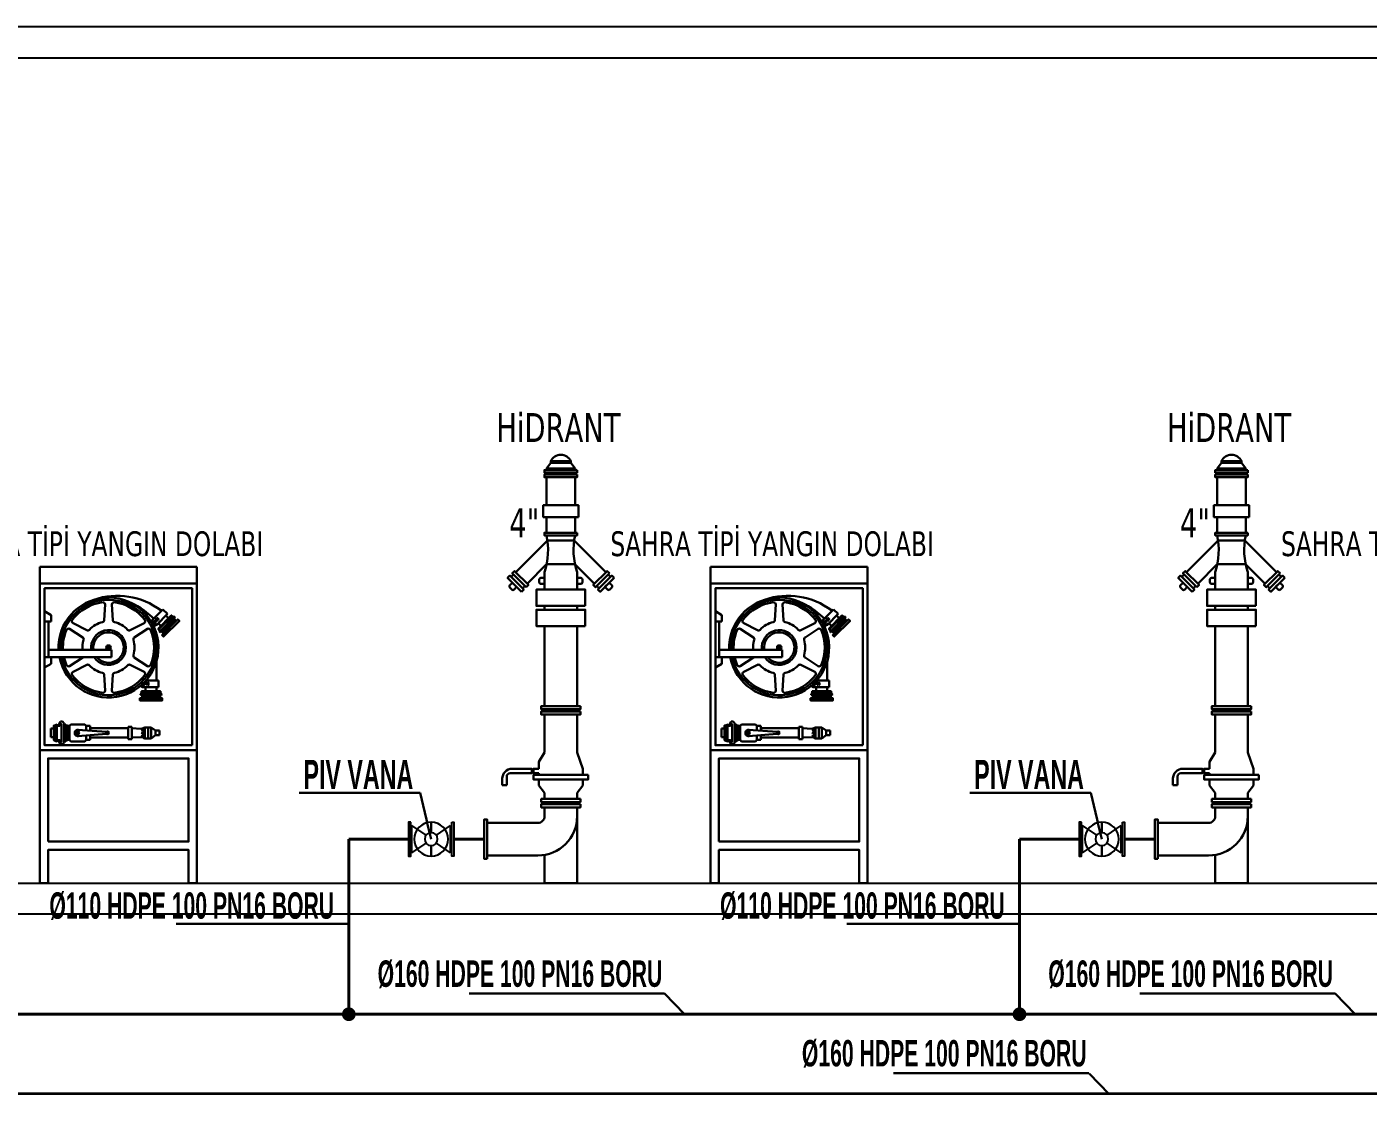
# Model space of a CAD drawing. Header units: centimetres. Extents: x 394264 to 551709, y 50011 to 59011.
# Drawn here: x 532487 to 533463, y 55890 to 56666 of the extents above; entities that cross this region are included whole.
import ezdxf
from ezdxf.enums import TextEntityAlignment as Align

# ---------------------------------------------------------------- set-up
doc = ezdxf.new("R2010")
doc.units = ezdxf.units.CM
for name, color, linetype, lineweight in [('0-KRCN-SHT-02CIHAZ', 132, 'Continuous', 25), ('0-MEK-SHT-YAZI-ÇAP-TEMSU', 81, 'Continuous', 30), ('0-MEK-YNG-BORU', 1, 'boruYLINE', 40), ('0-MEK-YNG-CIHAZ', 4, 'Continuous', 30), ('0-MEK-YNG-KURESEL VANA', 4, 'Continuous', 25), ('0-MEK-YNG-YAZI', 71, 'Continuous', 35), ('3-ME-01', 26, 'boruYLINE', 35)]:
    doc.layers.add(name, color=color, linetype=linetype, lineweight=lineweight)
doc.layers.add('0-MEK-WIPEOUT', color=7, linetype='Continuous', lineweight=15, plot=False)
doc.styles.add('CAP', font='ARIALNB.TTF')
doc.styles.add('ROMANS', font='tahoma.ttf', dxfattribs={"width": 0.8})
doc.linetypes.add('boruYLINE', pattern='A,50,-0.8,["Y",CAP,S=7,R=0,X=0,Y=-3],-7', length=57.8)

# ---------------------------------------------------------------- blocks, each defined once
blk = doc.blocks.new('G$CF1021D0B')
at = {"color": 4}
blk.add_wipeout([(-17.2, -12.2), (-18.3, -15), (-20.1, -15), (-20.1, 15), (-18.3, 15), (-17.2, 12.1), (-12.2, 8.7), (-11.1, 10.1), (-10.1, 11.1), (-8.7, 12.2), (-7.5, 13), (-5.6, 13.9), (-4, 14.5), (-2.2, 14.8), (0, 15), (0.5, 15), (2.4, 14.8), (3.6, 14.6), (5, 14.2), (7, 13.3), (8.1, 12.7), (9.4, 11.7), (10.7, 10.5), (11.5, 9.6), (12.2, 8.8), (17, 12.1), (18.1, 15), (19.9, 15), (19.9, -15), (18.1, -15), (17, -12.2), (15.7, -11.3), (12.1, -8.8), (11.7, -9.4), (11, -10.2), (10.5, -10.7), (9.6, -11.5), (8.8, -12.1), (8.2, -12.6), (7.1, -13.2), (6.4, -13.6), (5.7, -13.9), (4.6, -14.3), (2.9, -14.7), (1.3, -14.9), (0, -15), (0, -15), (-1.8, -14.9), (-3.6, -14.6), (-4.4, -14.3), (-5.6, -13.9), (-6.4, -13.6), (-7.5, -13), (-9, -12), (-10.3, -10.9), (-11.2, -9.9), (-11.7, -9.3), (-12.2, -8.7)], dxfattribs=at).dxf.layer = '0-MEK-WIPEOUT'
at = {"layer": '0-MEK-YNG-KURESEL VANA'}
for p, q in [((-4.6, 3.4), (-17.2, 12.1)), ((-17.2, -12.2), (-17.2, 12.1)), ((4.5, 3.5), (17, 12.1)), ((17, -12.2), (17, 12.1)), ((-17.2, -12.2), (-4.6, -3.4)), ((17, -12.2), (4.5, -3.5))]:
    blk.add_line(p, q, dxfattribs=at)
for points in [[(-18.3, 15), (-20.1, 15), (-20.1, -15), (-18.3, -15)], [(18.1, 15), (19.9, 15), (19.9, -15), (18.1, -15)]]:
    blk.add_lwpolyline(points, close=True, dxfattribs=at)
at = {"layer": '0-MEK-YNG-KURESEL VANA', "const_width": 2}
for points in [[(0, 5.7), (0, 15)], [(0, -15), (0, -5.7)]]:
    blk.add_lwpolyline(points, dxfattribs=at)
at = {"layer": '0-MEK-YNG-KURESEL VANA'}
for radius in [15, 5.68]:
    blk.add_circle((0, 0), radius, dxfattribs=at)

msp = doc.modelspace()

# ---------------------------------------------------------------- linework, layer by layer
at = {"layer": '0-KRCN-SHT-02CIHAZ', "color": 8}
for p, q in [((536090.44, 56666.26), (519964.07, 56666.26)), ((519964.07, 56643.76), (536090.44, 56643.76)), ((519964.07, 56043.76), (536090.44, 56043.76)), ((536090.44, 56021.26), (519964.07, 56021.26))]:
    msp.add_line(p, q, dxfattribs=at)
at = {"layer": '0-MEK-SHT-YAZI-ÇAP-TEMSU', "linetype": 'Continuous'}
for p, q in [((532773.06, 56109.43), (532685.05, 56109.43)), ((533260.81, 56109.43), (533172.81, 56109.43)), ((532721.18, 56014.34), (532595.51, 56014.34)), ((533208.94, 56014.34), (533083.26, 56014.34)), ((532950.83, 55963.66), (532808.69, 55963.66)), ((532965.3, 55948.56), (532950.83, 55963.66)), ((533438.58, 55963.66), (533296.44, 55963.66)), ((533453.05, 55948.56), (533438.58, 55963.66)), ((533259.39, 55905.8), (533117.25, 55905.8)), ((533274.11, 55890.45), (533259.64, 55905.55))]:
    msp.add_line(p, q, dxfattribs=at)
at = {"layer": '0-MEK-YNG-BORU', "ltscale": 1.5}
for p, q in [((532721.18, 55948.56), (532721.18, 56075.79)), ((533208.94, 55948.56), (533208.94, 56075.79)), ((530228.13, 55948.52), (535670.4, 55948.81)), ((530610.48, 55890.7), (535670.4, 55890.95))]:
    msp.add_line(p, q, dxfattribs=at)
at = {"layer": '0-MEK-YNG-BORU', "ltscale": 2}
for p, q in [((532721.18, 56075.79), (532819.59, 56075.79)), ((533208.94, 56075.79), (533307.34, 56075.79))]:
    msp.add_line(p, q, dxfattribs=at)
at = {"layer": '0-MEK-YNG-BORU', "ltscale": 2, "const_width": 5}
for points in [[(532718.68, 55948.56, 1), (532723.68, 55948.56, 1)], [(533206.44, 55948.56, 1), (533211.44, 55948.56, 1)]]:
    msp.add_lwpolyline(points, format="xyb", close=True, dxfattribs=at)
at = {"layer": '0-MEK-YNG-CIHAZ'}
for p, q in [((532882.64, 56349.34), (532868.06, 56349.34)), ((533370.39, 56349.34), (533355.82, 56349.34)), ((532864.94, 56344.04), (532864.94, 56345.31)), ((532885.76, 56345.31), (532864.94, 56345.31)), ((532864.94, 56340.84), (532864.94, 56342.11)), ((532864.94, 56318.46), (532864.94, 56338.9)), ((532885.76, 56344.04), (532885.76, 56345.31)), ((532885.76, 56340.84), (532885.76, 56342.11)), ((532885.76, 56318.46), (532885.76, 56338.9)), ((533352.69, 56344.04), (533352.69, 56345.31)), ((533373.52, 56345.31), (533352.69, 56345.31)), ((533352.69, 56340.84), (533352.69, 56342.11)), ((533352.69, 56318.46), (533352.69, 56338.9)), ((533373.52, 56344.04), (533373.52, 56345.31)), ((533373.52, 56340.84), (533373.52, 56342.11)), ((533373.52, 56318.46), (533373.52, 56338.9)), ((532864.94, 56298.58), (532864.94, 56309.92)), ((532885.76, 56298.58), (532885.76, 56309.92)), ((533352.69, 56298.58), (533352.69, 56309.92)), ((533373.52, 56298.58), (533373.52, 56309.92)), ((532865.59, 56292.93), (532842.53, 56269.88)), ((532885.11, 56292.93), (532865.59, 56292.93)), ((532908.17, 56269.88), (532885.11, 56292.93)), ((533353.34, 56292.93), (533330.28, 56269.88)), ((533372.87, 56292.93), (533353.34, 56292.93)), ((533395.93, 56269.88), (533372.87, 56292.93)), ((532610.69, 56273.76), (532496.47, 56273.76)), ((532496.47, 56261.66), (532496.47, 56273.76)), ((532610.69, 56261.66), (532610.69, 56273.76)), ((532840.85, 56268.2), (532839.17, 56266.52)), ((532865.04, 56275.62), (532850.91, 56261.49)), ((532885.66, 56275.62), (532865.04, 56275.62)), ((532899.79, 56261.49), (532885.66, 56275.62)), ((532911.53, 56266.52), (532909.85, 56268.2)), ((533098.44, 56273.76), (532984.23, 56273.76)), ((532984.23, 56261.66), (532984.23, 56273.76)), ((533098.44, 56261.66), (533098.44, 56273.76)), ((533328.61, 56268.2), (533326.93, 56266.52)), ((533352.79, 56275.62), (533338.67, 56261.49)), ((533373.42, 56275.62), (533352.79, 56275.62)), ((533387.54, 56261.49), (533373.42, 56275.62)), ((533399.28, 56266.52), (533397.6, 56268.2)), ((532849.24, 56259.81), (532847.56, 56258.14)), ((532903.14, 56258.14), (532901.46, 56259.81)), ((533336.99, 56259.81), (533335.31, 56258.14)), ((533390.9, 56258.14), (533389.22, 56259.81)), ((532504.62, 56238.66), (532499.98, 56241.44)), ((532504.62, 56234.01), (532504.62, 56238.66)), ((532543.94, 56246.35), (532543.32, 56235.02)), ((532549.5, 56235.02), (532548.88, 56246.35)), ((532585.9, 56242.85), (532578.09, 56235.03)), ((532589.25, 56239.5), (532581.44, 56231.68)), ((532592.04, 56238.26), (532582.67, 56228.9)), ((532584.79, 56241.73), (532584.37, 56242.14)), ((532589.25, 56239.5), (532585.9, 56242.85)), ((532590.14, 56236.37), (532588.14, 56238.38)), ((532590.14, 56236.37), (532588.14, 56238.38)), ((532992.38, 56238.66), (532987.74, 56241.44)), ((532992.38, 56234.01), (532992.38, 56238.66)), ((533031.7, 56246.35), (533031.08, 56235.02)), ((533037.26, 56235.02), (533036.64, 56246.35)), ((533073.66, 56242.85), (533065.84, 56235.03)), ((533077.01, 56239.5), (533069.19, 56231.68)), ((533079.79, 56238.26), (533070.43, 56228.9)), ((533072.54, 56241.73), (533072.13, 56242.14)), ((533077.01, 56239.5), (533073.66, 56242.85)), ((533077.9, 56236.37), (533075.89, 56238.38)), ((533077.9, 56236.37), (533075.89, 56238.38)), ((532504.62, 56234.01), (532499.98, 56234.01)), ((532502.77, 56208.01), (532502.77, 56234.01)), ((532527.63, 56222.39), (532518.13, 56228.59)), ((532530.72, 56227.74), (532520.6, 56232.87)), ((532572.23, 56232.87), (532562.1, 56227.74)), ((532574.7, 56228.59), (532565.19, 56222.39)), ((532579.2, 56236.15), (532578.15, 56237.2)), ((532579.86, 56234.37), (532579.34, 56232.43)), ((532580.18, 56234.28), (532579.66, 56232.35)), ((532584.56, 56230.79), (532582.55, 56232.8)), ((532592.48, 56237.82), (532583.12, 56228.45)), ((532583.63, 56226.82), (532583.12, 56228.45)), ((532594.11, 56237.3), (532583.63, 56226.82)), ((532594.56, 56236.85), (532584.08, 56226.37)), ((532594.59, 56235.56), (532585.38, 56226.35)), ((532595.7, 56234.45), (532586.49, 56225.23)), ((532594.11, 56237.3), (532592.48, 56237.82)), ((532594.59, 56235.56), (532593.93, 56236.22)), ((532992.38, 56234.01), (532987.74, 56234.01)), ((532990.52, 56208.01), (532990.52, 56234.01)), ((533015.39, 56222.39), (533005.89, 56228.59)), ((533018.48, 56227.74), (533008.35, 56232.87)), ((533059.98, 56232.87), (533049.86, 56227.74)), ((533062.45, 56228.59), (533052.95, 56222.39)), ((533066.96, 56236.15), (533065.91, 56237.2)), ((533067.62, 56234.37), (533067.1, 56232.43)), ((533067.93, 56234.28), (533067.42, 56232.35)), ((533072.32, 56230.79), (533070.31, 56232.8)), ((533080.24, 56237.82), (533070.87, 56228.45)), ((533071.39, 56226.82), (533070.87, 56228.45)), ((533081.87, 56237.3), (533071.39, 56226.82)), ((533082.32, 56236.85), (533071.83, 56226.37)), ((533082.34, 56235.56), (533073.13, 56226.35)), ((533083.46, 56234.45), (533074.25, 56225.23)), ((533081.87, 56237.3), (533080.24, 56237.82)), ((533082.34, 56235.56), (533081.68, 56236.22)), ((532585.38, 56226.35), (532584.72, 56227.01)), ((533073.13, 56226.35), (533072.47, 56227.01)), ((532548.68, 56213.53), (532502.77, 56213.53)), ((532547.99, 56215.11), (532544.83, 56215.11)), ((532546.41, 56213.53), (532546.41, 56216.69)), ((532548.68, 56208.01), (532548.68, 56213.53)), ((533036.44, 56213.53), (532990.52, 56213.53)), ((533035.75, 56215.11), (533032.59, 56215.11)), ((533034.17, 56213.53), (533034.17, 56216.69)), ((533036.44, 56208.01), (533036.44, 56213.53)), ((532504.62, 56208.01), (532499.98, 56208.01)), ((532504.62, 56203.36), (532499.98, 56200.58)), ((532548.68, 56208.01), (532504.62, 56208.01)), ((532504.62, 56203.36), (532504.62, 56208.01)), ((532527.63, 56207.84), (532518.13, 56201.64)), ((532530.72, 56202.49), (532520.6, 56197.36)), ((532572.23, 56197.36), (532562.1, 56202.49)), ((532574.7, 56201.64), (532565.19, 56207.84)), ((532581.3, 56191.05), (532581.3, 56205.03)), ((532992.38, 56208.01), (532987.74, 56208.01)), ((532992.38, 56203.36), (532987.74, 56200.58)), ((533036.44, 56208.01), (532992.38, 56208.01)), ((532992.38, 56203.36), (532992.38, 56208.01)), ((533015.39, 56207.84), (533005.89, 56201.64)), ((533018.48, 56202.49), (533008.35, 56197.36)), ((533059.98, 56197.36), (533049.86, 56202.49)), ((533062.45, 56201.64), (533052.95, 56207.84)), ((533069.05, 56191.05), (533069.05, 56205.03)), ((532543.94, 56183.88), (532543.32, 56195.21)), ((532549.5, 56195.21), (532548.88, 56183.88)), ((532582.88, 56191.05), (532573.61, 56191.05)), ((532582.88, 56186.31), (532582.88, 56191.05)), ((533031.7, 56183.88), (533031.08, 56195.21)), ((533037.26, 56195.21), (533036.64, 56183.88)), ((533070.63, 56191.05), (533061.36, 56191.05)), ((533070.63, 56186.31), (533070.63, 56191.05)), ((532570.73, 56182.84), (532569.94, 56181.32)), ((532584.76, 56181.32), (532569.94, 56181.32)), ((532584.76, 56180.69), (532569.94, 56180.69)), ((532583.97, 56183.47), (532570.73, 56183.47)), ((532583.97, 56182.84), (532570.73, 56182.84)), ((532570.84, 56179.75), (532570.84, 56180.69)), ((532583.87, 56179.75), (532570.84, 56179.75)), ((532572.61, 56189.32), (532570.87, 56188.32)), ((532572.78, 56189.04), (532571.04, 56188.03)), ((532582.88, 56186.31), (532571.83, 56186.31)), ((532573.4, 56183.47), (532573.4, 56186.31)), ((532581.3, 56183.47), (532581.3, 56186.31)), ((532581.3, 56183.47), (532581.3, 56186.31)), ((532583.87, 56179.75), (532583.87, 56180.69)), ((532584.76, 56181.32), (532583.97, 56182.84)), ((533058.49, 56182.84), (533057.7, 56181.32)), ((533072.52, 56181.32), (533057.7, 56181.32)), ((533072.52, 56180.69), (533057.7, 56180.69)), ((533071.73, 56183.47), (533058.49, 56183.47)), ((533071.73, 56182.84), (533058.49, 56182.84)), ((533058.6, 56179.75), (533058.6, 56180.69)), ((533071.62, 56179.75), (533058.6, 56179.75)), ((533060.37, 56189.32), (533058.63, 56188.32)), ((533060.53, 56189.04), (533058.79, 56188.03)), ((533070.63, 56186.31), (533059.58, 56186.31)), ((533061.16, 56183.47), (533061.16, 56186.31)), ((533069.05, 56183.47), (533069.05, 56186.31)), ((533069.05, 56183.47), (533069.05, 56186.31)), ((533071.62, 56179.75), (533071.62, 56180.69)), ((533072.52, 56181.32), (533071.73, 56182.84)), ((532583.87, 56178.17), (532570.84, 56178.17)), ((533071.62, 56178.17), (533058.6, 56178.17)), ((532511.46, 56161.23), (532509.69, 56158.23)), ((532512.98, 56161.23), (532511.46, 56161.23)), ((532514.19, 56159.97), (532512.98, 56161.23)), ((532999.21, 56161.23), (532997.45, 56158.23)), ((533000.73, 56161.23), (532999.21, 56161.23)), ((533001.94, 56159.97), (533000.73, 56161.23)), ((532506.72, 56156.18), (532504.45, 56156.18)), ((532506.72, 56156.18), (532504.45, 56156.18)), ((532504.45, 56149.86), (532504.45, 56156.18)), ((532506.72, 56147.72), (532506.72, 56158.32)), ((532508.44, 56158.95), (532507.23, 56158.32)), ((532507.23, 56147.72), (532507.23, 56158.32)), ((532508.44, 56147.09), (532508.44, 56158.95)), ((532508.95, 56147.09), (532508.95, 56158.95)), ((532509.69, 56158.23), (532508.95, 56158.23)), ((532514.11, 56146.08), (532514.11, 56159.97)), ((532514.49, 56159.97), (532514.11, 56159.97)), ((532514.49, 56146.08), (532514.49, 56159.97)), ((532516.01, 56158.08), (532514.49, 56159.66)), ((532516.01, 56158.08), (532514.49, 56158.08)), ((532516.01, 56153.53), (532514.49, 56153.53)), ((532516.01, 56152.52), (532514.49, 56152.52)), ((532516.01, 56147.72), (532516.01, 56158.32)), ((532516.51, 56147.72), (532516.51, 56158.32)), ((532518.03, 56158.08), (532516.51, 56158.08)), ((532519.1, 56159.15), (532518.03, 56158.08)), ((532518.03, 56147.97), (532518.03, 56158.08)), ((532529.2, 56159.15), (532519.1, 56159.15)), ((532544.91, 56153.75), (532524.15, 56155.35)), ((532544.91, 56152.3), (532524.15, 56150.7)), ((532530.28, 56158.08), (532529.2, 56159.15)), ((532533.15, 56158.08), (532530.28, 56158.08)), ((532530.28, 56154.88), (532530.28, 56158.08)), ((532530.28, 56147.97), (532530.28, 56151.17)), ((532533.15, 56154.65), (532533.15, 56158.08)), ((532560.62, 56156.4), (532533.15, 56156.4)), ((532533.15, 56147.97), (532533.15, 56151.39)), ((532560.62, 56148.58), (532560.62, 56157.47)), ((532563.49, 56157.47), (532560.62, 56157.47)), ((532563.49, 56148.58), (532563.49, 56157.47)), ((532570.04, 56156.04), (532563.49, 56156.4)), ((532572.89, 56155.51), (532571.2, 56155.51)), ((532572.89, 56154.62), (532571.2, 56154.62)), ((532572.89, 56153.47), (532571.2, 56153.47)), ((532572.89, 56152.58), (532571.2, 56152.58)), ((532572.89, 56151.43), (532571.2, 56151.43)), ((532572.89, 56150.54), (532571.2, 56150.54)), ((532572.89, 56148.98), (532572.89, 56157.07)), ((532575.19, 56157.07), (532572.89, 56157.07)), ((532572.89, 56154.62), (532572.89, 56155.51)), ((532572.89, 56152.58), (532572.89, 56153.47)), ((532572.89, 56150.54), (532572.89, 56151.43)), ((532575.19, 56148.98), (532575.19, 56157.07)), ((532577.49, 56157.07), (532575.19, 56157.07)), ((532577.49, 56148.98), (532577.49, 56157.07)), ((532580.66, 56154.7), (532577.49, 56157.07)), ((532580.66, 56151.35), (532577.49, 56148.98)), ((532580.66, 56151.35), (532580.66, 56154.7)), ((532583.39, 56154.7), (532580.66, 56154.7)), ((532583.39, 56151.35), (532580.66, 56151.35)), ((532583.39, 56151.35), (532583.39, 56154.7)), ((532994.48, 56156.18), (532992.2, 56156.18)), ((532994.48, 56156.18), (532992.2, 56156.18)), ((532992.2, 56149.86), (532992.2, 56156.18)), ((532994.48, 56147.72), (532994.48, 56158.32)), ((532996.19, 56158.95), (532994.98, 56158.32)), ((532994.98, 56147.72), (532994.98, 56158.32)), ((532996.19, 56147.09), (532996.19, 56158.95)), ((532996.7, 56147.09), (532996.7, 56158.95)), ((532997.45, 56158.23), (532996.7, 56158.23)), ((533001.87, 56146.08), (533001.87, 56159.97)), ((533002.25, 56159.97), (533001.87, 56159.97)), ((533002.25, 56146.08), (533002.25, 56159.97)), ((533003.76, 56158.08), (533002.25, 56159.66)), ((533003.76, 56158.08), (533002.25, 56158.08)), ((533003.76, 56153.53), (533002.25, 56153.53)), ((533003.76, 56152.52), (533002.25, 56152.52)), ((533003.76, 56147.72), (533003.76, 56158.32)), ((533004.27, 56147.72), (533004.27, 56158.32)), ((533005.78, 56158.08), (533004.27, 56158.08)), ((533006.85, 56159.15), (533005.78, 56158.08)), ((533005.78, 56147.97), (533005.78, 56158.08)), ((533016.96, 56159.15), (533006.85, 56159.15)), ((533032.67, 56153.75), (533011.91, 56155.35)), ((533032.67, 56152.3), (533011.91, 56150.7)), ((533018.03, 56158.08), (533016.96, 56159.15)), ((533020.91, 56158.08), (533018.03, 56158.08)), ((533018.03, 56154.88), (533018.03, 56158.08)), ((533018.03, 56147.97), (533018.03, 56151.17)), ((533020.91, 56154.65), (533020.91, 56158.08)), ((533048.37, 56156.4), (533020.91, 56156.4)), ((533020.91, 56147.97), (533020.91, 56151.39)), ((533048.37, 56148.58), (533048.37, 56157.47)), ((533051.24, 56157.47), (533048.37, 56157.47)), ((533051.24, 56148.58), (533051.24, 56157.47)), ((533057.8, 56156.04), (533051.24, 56156.4)), ((533060.64, 56155.51), (533058.96, 56155.51)), ((533060.64, 56154.62), (533058.96, 56154.62)), ((533060.64, 56153.47), (533058.96, 56153.47)), ((533060.64, 56152.58), (533058.96, 56152.58)), ((533060.64, 56151.43), (533058.96, 56151.43)), ((533060.64, 56150.54), (533058.96, 56150.54)), ((533060.64, 56148.98), (533060.64, 56157.07)), ((533062.94, 56157.07), (533060.64, 56157.07)), ((533060.64, 56154.62), (533060.64, 56155.51)), ((533060.64, 56152.58), (533060.64, 56153.47)), ((533060.64, 56150.54), (533060.64, 56151.43)), ((533062.94, 56148.98), (533062.94, 56157.07)), ((533065.24, 56157.07), (533062.94, 56157.07)), ((533065.24, 56148.98), (533065.24, 56157.07)), ((533068.42, 56154.7), (533065.24, 56157.07)), ((533068.42, 56151.35), (533065.24, 56148.98)), ((533068.42, 56151.35), (533068.42, 56154.7)), ((533071.15, 56154.7), (533068.42, 56154.7)), ((533071.15, 56151.35), (533068.42, 56151.35)), ((533071.15, 56151.35), (533071.15, 56154.7)), ((532506.72, 56149.86), (532504.45, 56149.86)), ((532508.44, 56147.09), (532507.23, 56147.72)), ((532509.69, 56147.81), (532508.95, 56147.81)), ((532511.46, 56144.81), (532509.69, 56147.81)), ((532512.98, 56144.81), (532511.46, 56144.81)), ((532514.19, 56146.08), (532512.98, 56144.81)), ((532514.49, 56146.08), (532514.11, 56146.08)), ((532516.01, 56147.97), (532514.49, 56146.39)), ((532516.01, 56147.97), (532514.49, 56147.97)), ((532518.03, 56147.97), (532516.51, 56147.97)), ((532519.1, 56146.9), (532518.03, 56147.97)), ((532529.2, 56146.9), (532519.1, 56146.9)), ((532530.28, 56147.97), (532529.2, 56146.9)), ((532533.15, 56147.97), (532530.28, 56147.97)), ((532560.62, 56149.65), (532533.15, 56149.65)), ((532563.49, 56148.58), (532560.62, 56148.58)), ((532570.04, 56150.01), (532563.49, 56149.65)), ((532575.19, 56148.98), (532572.89, 56148.98)), ((532577.49, 56148.98), (532575.19, 56148.98)), ((532994.48, 56149.86), (532992.2, 56149.86)), ((532996.19, 56147.09), (532994.98, 56147.72)), ((532997.45, 56147.81), (532996.7, 56147.81)), ((532999.21, 56144.81), (532997.45, 56147.81)), ((533000.73, 56144.81), (532999.21, 56144.81)), ((533001.94, 56146.08), (533000.73, 56144.81)), ((533002.25, 56146.08), (533001.87, 56146.08)), ((533003.76, 56147.97), (533002.25, 56146.39)), ((533003.76, 56147.97), (533002.25, 56147.97)), ((533005.78, 56147.97), (533004.27, 56147.97)), ((533006.85, 56146.9), (533005.78, 56147.97)), ((533016.96, 56146.9), (533006.85, 56146.9)), ((533018.03, 56147.97), (533016.96, 56146.9)), ((533020.91, 56147.97), (533018.03, 56147.97)), ((533048.37, 56149.65), (533020.91, 56149.65)), ((533051.24, 56148.58), (533048.37, 56148.58)), ((533057.8, 56150.01), (533051.24, 56149.65)), ((533062.94, 56148.98), (533060.64, 56148.98)), ((533065.24, 56148.98), (533062.94, 56148.98)), ((532836.04, 56114.96), (532832.8, 56114.96)), ((532863.49, 56109.54), (532859.45, 56114.81)), ((532891.25, 56114.81), (532887.21, 56109.54)), ((533323.8, 56114.96), (533320.55, 56114.96)), ((533351.25, 56109.54), (533347.2, 56114.81)), ((533379.01, 56114.81), (533374.96, 56109.54)), ((532821.91, 56063.93), (532821.91, 56087.64)), ((533309.66, 56063.93), (533309.66, 56087.64)), ((532887.21, 56043.76), (532863.49, 56043.76)), ((533374.96, 56043.76), (533351.25, 56043.76))]:
    msp.add_line(p, q, dxfattribs=at)
for points in [[(532882.64, 56350.57), (532868.06, 56350.57), (532868.06, 56349.34), (532864.94, 56345.31)], [(532882.64, 56349.34), (532882.64, 56350.57)], [(532885.76, 56345.31), (532882.64, 56349.34)], [(533370.39, 56350.57), (533355.82, 56350.57), (533355.82, 56349.34), (533352.69, 56345.31)], [(533370.39, 56349.34), (533370.39, 56350.57)], [(533373.52, 56345.31), (533370.39, 56349.34)], [(532863.49, 56257.25), (532863.49, 56269.79)], [(532887.21, 56257.25), (532887.21, 56269.79)], [(533351.25, 56257.25), (533351.25, 56269.79)], [(533374.96, 56257.25), (533374.96, 56269.79)], [(532863.49, 56242.55), (532863.49, 56245.39)], [(532887.21, 56242.55), (532887.21, 56245.39)], [(533351.25, 56242.55), (533351.25, 56245.39)], [(533374.96, 56242.55), (533374.96, 56245.39)], [(532594.59, 56235.56), (532595.7, 56234.45), (532596.82, 56235.56), (532597.94, 56234.45), (532586.49, 56223), (532585.38, 56224.12), (532586.49, 56225.23), (532585.38, 56226.35)], [(532863.49, 56172.53), (532863.49, 56230.69)], [(532887.21, 56172.53), (532887.21, 56230.69)], [(533082.34, 56235.56), (533083.46, 56234.45), (533084.58, 56235.56), (533085.69, 56234.45), (533074.25, 56223), (533073.13, 56224.12), (533074.25, 56225.23), (533073.13, 56226.35)], [(533351.25, 56172.53), (533351.25, 56230.69)], [(533374.96, 56172.53), (533374.96, 56230.69)], [(532583.87, 56179.75), (532583.87, 56178.17), (532585.45, 56178.17), (532585.45, 56176.6), (532569.26, 56176.6), (532569.26, 56178.17), (532570.84, 56178.17), (532570.84, 56179.75)], [(533071.62, 56179.75), (533071.62, 56178.17), (533073.2, 56178.17), (533073.2, 56176.6), (533057.02, 56176.6), (533057.02, 56178.17), (533058.6, 56178.17), (533058.6, 56179.75)], [(532863.49, 56168.72), (532863.49, 56170.22)], [(532887.21, 56168.72), (532887.21, 56170.22)], [(533351.25, 56168.72), (533351.25, 56170.22)], [(533374.96, 56168.72), (533374.96, 56170.22)], [(532863.49, 56138.88), (532863.49, 56166.41)], [(532887.21, 56138.88), (532887.21, 56166.41)], [(533351.25, 56138.88), (533351.25, 56166.41)], [(533374.96, 56138.88), (533374.96, 56166.41)], [(532509.69, 56158.23), (532510.95, 56158.23), (532510.95, 56159.5), (532512.22, 56159.5), (532512.22, 56146.55), (532510.95, 56146.55), (532510.95, 56147.81), (532509.69, 56147.81)], [(532997.45, 56158.23), (532998.71, 56158.23), (532998.71, 56159.5), (532999.97, 56159.5), (532999.97, 56146.55), (532998.71, 56146.55), (532998.71, 56147.81), (532997.45, 56147.81)], [(532859.45, 56126.95), (532859.45, 56132.02), (532863.49, 56138.88)], [(532891.25, 56126.95), (532887.21, 56138.88)], [(533347.2, 56126.95), (533347.2, 56132.02), (533351.25, 56138.88)], [(533379.01, 56126.95), (533374.96, 56138.88)], [(532859.45, 56126.95), (532855.43, 56126.95), (532855.43, 56123.71), (532859.45, 56123.71)], [(532859.45, 56122.54), (532859.45, 56123.71)], [(532891.25, 56122.54), (532891.25, 56126.95)], [(533347.2, 56126.95), (533343.18, 56126.95), (533343.18, 56123.71), (533347.2, 56123.71)], [(533347.2, 56122.54), (533347.2, 56123.71)], [(533379.01, 56122.54), (533379.01, 56126.95)], [(532859.45, 56114.81), (532859.45, 56119.29)], [(532891.25, 56114.81), (532891.25, 56119.29)], [(533347.2, 56114.81), (533347.2, 56119.29)], [(533379.01, 56114.81), (533379.01, 56119.29)], [(532863.49, 56105.06), (532863.49, 56109.54)], [(532863.49, 56101.25), (532863.49, 56102.75)], [(532887.21, 56105.06), (532887.21, 56109.54)], [(532887.21, 56101.25), (532887.21, 56102.75)], [(533351.25, 56105.06), (533351.25, 56109.54)], [(533351.25, 56101.25), (533351.25, 56102.75)], [(533374.96, 56105.06), (533374.96, 56109.54)], [(533374.96, 56101.25), (533374.96, 56102.75)], [(532887.21, 56043.76), (532887.21, 56092.39)], [(533374.96, 56043.76), (533374.96, 56092.39)], [(532863.49, 56043.76), (532863.49, 56064.33)], [(533351.25, 56043.76), (533351.25, 56064.33)]]:
    msp.add_lwpolyline(points, dxfattribs=at)
for points in [[(532887.21, 56344.04), (532863.49, 56344.04), (532863.49, 56342.11), (532887.21, 56342.11)], [(532887.21, 56340.84), (532863.49, 56340.84), (532863.49, 56338.9), (532887.21, 56338.9)], [(533374.96, 56344.04), (533351.25, 56344.04), (533351.25, 56342.11), (533374.96, 56342.11)], [(533374.96, 56340.84), (533351.25, 56340.84), (533351.25, 56338.9), (533374.96, 56338.9)], [(532888.16, 56309.92), (532888.16, 56318.46), (532862.54, 56318.46), (532862.54, 56309.92)], [(533375.91, 56309.92), (533375.91, 56318.46), (533350.3, 56318.46), (533350.3, 56309.92)], [(532887.21, 56298.58), (532863.49, 56298.58), (532863.49, 56296.64), (532887.21, 56296.64)], [(533374.96, 56298.58), (533351.25, 56298.58), (533351.25, 56296.64), (533374.96, 56296.64)], [(532850.08, 56258.97), (532851.75, 56260.65), (532841.69, 56270.71), (532840.01, 56269.04)], [(532910.69, 56269.04), (532909.01, 56270.71), (532898.95, 56260.65), (532900.62, 56258.97)], [(533337.83, 56258.97), (533339.51, 56260.65), (533329.45, 56270.71), (533327.77, 56269.04)], [(533398.44, 56269.04), (533396.76, 56270.71), (533386.7, 56260.65), (533388.38, 56258.97)], [(532610.69, 56140.6), (532496.47, 56140.6), (532496.47, 56261.66), (532610.69, 56261.66)], [(532607.18, 56144.11), (532499.98, 56144.11), (532499.98, 56258.15), (532607.18, 56258.15)], [(532846.72, 56255.62), (532848.4, 56257.3), (532838.34, 56267.36), (532836.66, 56265.68)], [(532914.04, 56265.68), (532912.36, 56267.36), (532902.3, 56257.3), (532903.98, 56255.62)], [(533098.44, 56140.6), (532984.23, 56140.6), (532984.23, 56261.66), (533098.44, 56261.66)], [(533094.93, 56144.11), (532987.74, 56144.11), (532987.74, 56258.15), (533094.93, 56258.15)], [(533334.48, 56255.62), (533336.15, 56257.3), (533326.09, 56267.36), (533324.41, 56265.68)], [(533401.8, 56265.68), (533400.12, 56267.36), (533390.06, 56257.3), (533391.73, 56255.62)], [(532893.14, 56245.39), (532893.14, 56257.25), (532857.56, 56257.25), (532857.56, 56245.39)], [(533380.89, 56245.39), (533380.89, 56257.25), (533345.32, 56257.25), (533345.32, 56245.39)], [(532893.14, 56230.69), (532893.14, 56242.55), (532857.56, 56242.55), (532857.56, 56230.69)], [(533380.89, 56230.69), (533380.89, 56242.55), (533345.32, 56242.55), (533345.32, 56230.69)], [(532581.89, 56234.35), (532582.19, 56234.66), (532581.06, 56235.78), (532580.76, 56235.48)], [(532582.7, 56235.17), (532583, 56235.47), (532581.88, 56236.6), (532581.58, 56236.3)], [(533069.64, 56234.35), (533069.94, 56234.66), (533068.82, 56235.78), (533068.51, 56235.48)], [(533070.46, 56235.17), (533070.76, 56235.47), (533069.63, 56236.6), (533069.33, 56236.3)], [(532574.03, 56187.88), (532574.46, 56187.88), (532574.46, 56189.47), (532574.03, 56189.47)], [(532575.19, 56187.88), (532575.61, 56187.88), (532575.61, 56189.47), (532575.19, 56189.47)], [(533061.79, 56187.88), (533062.21, 56187.88), (533062.21, 56189.47), (533061.79, 56189.47)], [(533062.94, 56187.88), (533063.37, 56187.88), (533063.37, 56189.47), (533062.94, 56189.47)], [(532889.58, 56172.53), (532861.12, 56172.53), (532861.12, 56170.22), (532889.58, 56170.22)], [(533377.33, 56172.53), (533348.87, 56172.53), (533348.87, 56170.22), (533377.33, 56170.22)], [(532889.58, 56168.72), (532861.12, 56168.72), (532861.12, 56166.41), (532889.58, 56166.41)], [(533377.33, 56168.72), (533348.87, 56168.72), (533348.87, 56166.41), (533377.33, 56166.41)], [(532610.69, 56140.6), (532496.47, 56140.6), (532496.47, 56043.76), (532502.52, 56043.76), (532502.52, 56067.97), (532604.63, 56067.97), (532604.63, 56043.76), (532610.69, 56043.76)], [(533098.44, 56140.6), (532984.23, 56140.6), (532984.23, 56043.76), (532990.28, 56043.76), (532990.28, 56067.97), (533092.39, 56067.97), (533092.39, 56043.76), (533098.44, 56043.76)], [(532502.52, 56074.02), (532502.52, 56134.55), (532604.63, 56134.55), (532604.63, 56074.02)], [(532990.28, 56074.02), (532990.28, 56134.55), (533092.39, 56134.55), (533092.39, 56074.02)], [(532895.27, 56122.54), (532855.43, 56122.54), (532855.43, 56119.29), (532895.27, 56119.29)], [(533383.03, 56122.54), (533343.18, 56122.54), (533343.18, 56119.29), (533383.03, 56119.29)], [(532889.58, 56105.06), (532861.12, 56105.06), (532861.12, 56102.75), (532889.58, 56102.75)], [(533377.33, 56105.06), (533348.87, 56105.06), (533348.87, 56102.75), (533377.33, 56102.75)], [(532889.58, 56101.25), (532861.12, 56101.25), (532861.12, 56098.94), (532889.58, 56098.94)], [(533377.33, 56101.25), (533348.87, 56101.25), (533348.87, 56098.94), (533377.33, 56098.94)], [(532821.91, 56061.56), (532821.91, 56090.02), (532819.59, 56090.02), (532819.59, 56061.56)], [(533309.66, 56061.56), (533309.66, 56090.02), (533307.34, 56090.02), (533307.34, 56061.56)]]:
    msp.add_lwpolyline(points, close=True, dxfattribs=at)
for points in [[(532838.3, 56260.32, 0.414214), (532838.3, 56258.65), (532839.69, 56257.26, 0.414214), (532841.36, 56257.26), (532843.22, 56259.12), (532840.16, 56262.18)], [(532860.86, 56265.69, 0.414214), (532859.68, 56264.5), (532859.68, 56262.54, 0.414214), (532860.86, 56261.35), (532863.49, 56261.35), (532863.49, 56265.69)], [(532889.84, 56265.69, -0.414214), (532891.02, 56264.5), (532891.02, 56262.54, -0.414214), (532889.84, 56261.35), (532887.21, 56261.35), (532887.21, 56265.69)], [(532910.54, 56262.18), (532907.48, 56259.12), (532909.34, 56257.26, 0.414214), (532911.01, 56257.26), (532912.4, 56258.65, 0.414214), (532912.4, 56260.32)], [(533326.05, 56260.32, 0.414214), (533326.05, 56258.65), (533327.44, 56257.26, 0.414214), (533329.12, 56257.26), (533330.98, 56259.12), (533327.91, 56262.18)], [(533348.62, 56265.69, 0.414214), (533347.43, 56264.5), (533347.43, 56262.54, 0.414214), (533348.62, 56261.35), (533351.25, 56261.35), (533351.25, 56265.69)], [(533377.59, 56265.69, -0.414214), (533378.78, 56264.5), (533378.78, 56262.54, -0.414214), (533377.59, 56261.35), (533374.96, 56261.35), (533374.96, 56265.69)], [(533398.3, 56262.18), (533395.23, 56259.12), (533397.09, 56257.26, 0.414214), (533398.77, 56257.26), (533400.16, 56258.65, 0.414214), (533400.16, 56260.32)]]:
    msp.add_lwpolyline(points, format="xyb", close=True, dxfattribs=at)
for points in [[(532832.8, 56114.96), (532832.8, 56119.83, -0.414214), (532839.91, 56126.95), (532854.19, 56126.95), (532854.19, 56123.71), (532838.41, 56123.71, 0.414214), (532836.04, 56121.33), (532836.04, 56114.96)], [(533320.55, 56114.96), (533320.55, 56119.83, -0.414214), (533327.67, 56126.95), (533341.94, 56126.95), (533341.94, 56123.71), (533326.17, 56123.71, 0.414214), (533323.8, 56121.33), (533323.8, 56114.96)], [(532821.91, 56087.64), (532858.75, 56087.64, 0.414214), (532863.49, 56092.39), (532863.49, 56098.94)], [(532821.91, 56063.93), (532858.75, 56063.93, 0.414214), (532887.21, 56092.39), (532887.21, 56098.94)], [(533309.66, 56087.64), (533346.5, 56087.64, 0.414214), (533351.25, 56092.39), (533351.25, 56098.94)], [(533309.66, 56063.93), (533346.5, 56063.93, 0.414214), (533374.96, 56092.39), (533374.96, 56098.94)]]:
    msp.add_lwpolyline(points, format="xyb", dxfattribs=at)
for centre, radius in [((532579.76, 56233.36), 1.02), ((533067.52, 56233.36), 1.02), ((532546.41, 56215.11), 1.58), ((533034.17, 56215.11), 1.58), ((532524.15, 56153.02), 1.09), ((532524.15, 56153.02), 0.636), ((532545.73, 56153.02), 1.09), ((532545.73, 56153.02), 0.636), ((533011.91, 56153.02), 1.09), ((533011.91, 56153.02), 0.636), ((533033.48, 56153.02), 1.09), ((533033.48, 56153.02), 0.636)]:
    msp.add_circle(centre, radius, dxfattribs=at)
for centre, radius, start, end in [((532875.35, 56347.09), 8.08, 25.47829, 154.52171), ((533363.1, 56347.09), 8.08, 25.47829, 154.52171), ((532814.63, 56285.88), 51.45, 341.76809, 12.07604), ((532936.07, 56285.88), 51.45, 167.92396, 198.23191), ((533302.38, 56285.88), 51.45, 341.76809, 12.07604), ((533423.83, 56285.88), 51.45, 167.92396, 198.23191), ((532546.41, 56215.11), 36.32, 191.28282, 182.49191), ((532546.41, 56215.11), 34.74, 191.80289, 182.60525), ((532546.41, 56215.11), 33.16, 97.36115, 142.63885), ((532552.88, 56200.49), 52.22, 52.90686, 109.00358), ((532542.37, 56246.43), 1.58, 356.85993, 97.36115), ((532550.46, 56246.43), 1.58, 82.63885, 183.14007), ((532546.41, 56215.11), 33.16, 37.36115, 82.63885), ((532539.79, 56197.1), 55.49, 46.26033, 68.1639), ((533034.17, 56215.11), 36.32, 191.28282, 182.49191), ((533034.17, 56215.11), 34.74, 191.80289, 182.60525), ((533034.17, 56215.11), 33.16, 97.36115, 142.63885), ((533040.63, 56200.49), 52.22, 52.90686, 109.00358), ((533030.12, 56246.43), 1.58, 356.85993, 97.36115), ((533038.21, 56246.43), 1.58, 82.63885, 183.14007), ((533034.17, 56215.11), 33.16, 37.36115, 82.63885), ((533027.54, 56197.1), 55.49, 46.26033, 68.1639), ((532592.26, 56238.04), 0.316, 315, 135), ((533080.01, 56238.04), 0.316, 315, 135), ((532517.27, 56227.27), 1.58, 56.85993, 157.36115), ((532521.31, 56234.28), 1.58, 142.63885, 243.14007), ((532546.41, 56215.11), 18.95, 103.14368, 136.85632), ((532541.75, 56235.1), 1.58, 283.14368, 356.85993), ((532551.08, 56235.1), 1.58, 183.14007, 256.85632), ((532546.41, 56215.11), 18.95, 43.14368, 76.85632), ((532571.51, 56234.28), 1.58, 296.85993, 37.36115), ((532575.56, 56227.27), 1.58, 22.63885, 123.14007), ((532579.76, 56233.36), 2.37, 135, 165.72125), ((532579.76, 56233.36), 2.37, 251.64148, 315), ((532582.89, 56228.67), 0.316, 135, 315), ((532594.34, 56237.08), 0.316, 315, 135), ((533005.02, 56227.27), 1.58, 56.85993, 157.36115), ((533009.07, 56234.28), 1.58, 142.63885, 243.14007), ((533034.17, 56215.11), 18.95, 103.14368, 136.85632), ((533029.5, 56235.1), 1.58, 283.14368, 356.85993), ((533038.84, 56235.1), 1.58, 183.14007, 256.85632), ((533034.17, 56215.11), 18.95, 43.14368, 76.85632), ((533059.27, 56234.28), 1.58, 296.85993, 37.36115), ((533063.31, 56227.27), 1.58, 22.63885, 123.14007), ((533067.52, 56233.36), 2.37, 135, 165.72125), ((533067.52, 56233.36), 2.37, 251.64148, 315), ((533070.65, 56228.67), 0.316, 135, 315), ((533082.09, 56237.08), 0.316, 315, 135), ((532546.41, 56215.11), 33.16, 157.36115, 182.7294), ((532546.41, 56215.11), 18.95, 163.14368, 184.78019), ((532526.77, 56221.07), 1.58, 343.14368, 56.85993), ((532531.44, 56229.15), 1.58, 243.14007, 316.85632), ((532546.41, 56215.11), 12.63, 214.22887, 187.18076), ((532546.41, 56215.11), 11.05, 220.0052, 188.21321), ((532561.39, 56229.15), 1.58, 223.14368, 296.85993), ((532566.06, 56221.07), 1.58, 123.14007, 196.85632), ((532546.41, 56215.11), 18.95, 343.14368, 16.85632), ((532546.41, 56215.11), 33.16, 337.36115, 22.63885), ((532583.86, 56226.6), 0.316, 135, 315), ((533034.17, 56215.11), 33.16, 157.36115, 182.7294), ((533034.17, 56215.11), 18.95, 163.14368, 184.78019), ((533014.52, 56221.07), 1.58, 343.14368, 56.85993), ((533019.19, 56229.15), 1.58, 243.14007, 316.85632), ((533034.17, 56215.11), 12.63, 214.22887, 187.18076), ((533034.17, 56215.11), 11.05, 220.0052, 188.21321), ((533049.14, 56229.15), 1.58, 223.14368, 296.85993), ((533053.81, 56221.07), 1.58, 123.14007, 196.85632), ((533034.17, 56215.11), 18.95, 343.14368, 16.85632), ((533034.17, 56215.11), 33.16, 337.36115, 22.63885), ((533071.61, 56226.6), 0.316, 135, 315), ((532566.06, 56209.16), 1.58, 163.14368, 236.85993), ((533053.81, 56209.16), 1.58, 163.14368, 236.85993), ((532546.41, 56215.11), 33.16, 192.37363, 202.63885), ((532517.27, 56202.96), 1.58, 202.63885, 303.14007), ((532526.77, 56209.16), 1.58, 303.14007, 313.08375), ((532531.44, 56201.08), 1.58, 43.14368, 116.85993), ((532546.41, 56215.11), 18.95, 223.14368, 256.85632), ((532546.41, 56215.11), 18.95, 283.14368, 316.85632), ((532561.39, 56201.08), 1.58, 63.14007, 136.85632), ((532575.56, 56202.96), 1.58, 236.85993, 337.36115), ((533034.17, 56215.11), 33.16, 192.37363, 202.63885), ((533005.02, 56202.96), 1.58, 202.63885, 303.14007), ((533014.52, 56209.16), 1.58, 303.14007, 313.08375), ((533019.19, 56201.08), 1.58, 43.14368, 116.85993), ((533034.17, 56215.11), 18.95, 223.14368, 256.85632), ((533034.17, 56215.11), 18.95, 283.14368, 316.85632), ((533049.14, 56201.08), 1.58, 63.14007, 136.85632), ((533063.31, 56202.96), 1.58, 236.85993, 337.36115), ((532521.31, 56195.95), 1.58, 116.85993, 217.36115), ((532546.41, 56215.11), 33.16, 217.36115, 262.63885), ((532541.75, 56195.12), 1.58, 3.14007, 76.85632), ((532551.08, 56195.12), 1.58, 103.14368, 176.85993), ((532546.41, 56215.11), 33.16, 277.36115, 322.63885), ((532571.83, 56188.68), 1.02, 202.76348, 64.97681), ((532571.51, 56195.95), 1.58, 322.63885, 63.14007), ((533009.07, 56195.95), 1.58, 116.85993, 217.36115), ((533034.17, 56215.11), 33.16, 217.36115, 262.63885), ((533029.5, 56195.12), 1.58, 3.14007, 76.85632), ((533038.84, 56195.12), 1.58, 103.14368, 176.85993), ((533034.17, 56215.11), 33.16, 277.36115, 322.63885), ((533059.58, 56188.68), 1.02, 202.76348, 64.97681), ((533059.27, 56195.95), 1.58, 322.63885, 63.14007), ((532542.37, 56183.79), 1.58, 262.63885, 3.14007), ((532550.46, 56183.79), 1.58, 176.85993, 277.36115), ((532569.94, 56181), 0.316, 90, 270), ((532571.83, 56188.68), 2.37, 213.44623, 270), ((532570.73, 56183.15), 0.316, 90, 270), ((532583.97, 56183.15), 0.316, 270, 90), ((532584.76, 56181), 0.316, 270, 90), ((533030.12, 56183.79), 1.58, 262.63885, 3.14007), ((533038.21, 56183.79), 1.58, 176.85993, 277.36115), ((533057.7, 56181), 0.316, 90, 270), ((533059.58, 56188.68), 2.37, 213.44623, 270), ((533058.49, 56183.15), 0.316, 90, 270), ((533071.73, 56183.15), 0.316, 270, 90), ((533072.52, 56181), 0.316, 270, 90), ((532506.97, 56158.32), 0.253, 0, 180), ((532508.69, 56158.95), 0.253, 0, 180), ((532516.26, 56158.32), 0.253, 0, 180), ((532524.15, 56153.02), 2.33, 77.94354, 282.05646), ((532567.79, 56166.74), 10.94, 281.88546, 297.77875), ((532571.2, 56155.06), 0.444, 90, 270), ((532571.2, 56153.02), 0.444, 90, 270), ((532571.2, 56150.99), 0.444, 90, 270), ((532994.73, 56158.32), 0.253, 0, 180), ((532996.45, 56158.95), 0.253, 0, 180), ((533004.01, 56158.32), 0.253, 0, 180), ((533011.91, 56153.02), 2.33, 77.94354, 282.05646), ((533055.55, 56166.74), 10.94, 281.88546, 297.77875), ((533058.96, 56155.06), 0.444, 90, 270), ((533058.96, 56153.02), 0.444, 90, 270), ((533058.96, 56150.99), 0.444, 90, 270), ((532506.97, 56147.72), 0.253, 180, 0), ((532508.69, 56147.09), 0.253, 180, 0), ((532516.26, 56147.72), 0.253, 180, 0), ((532567.79, 56139.3), 10.94, 62.22125, 78.11454), ((532994.73, 56147.72), 0.253, 180, 0), ((532996.45, 56147.09), 0.253, 180, 0), ((533004.01, 56147.72), 0.253, 180, 0), ((533055.55, 56139.3), 10.94, 62.22125, 78.11454)]:
    msp.add_arc(centre, radius, start, end, dxfattribs=at)

# ---------------------------------------------------------------- texts
at = {"layer": '0-MEK-SHT-YAZI-ÇAP-TEMSU', "linetype": 'Continuous', "style": 'CAP', "width": 0.7}
for p in [(532728.11, 56112.34, 23212.68), (533215.86, 56112.34, 23212.68)]:
    msp.add_text('PIV VANA', height=21.082, dxfattribs=at).set_placement(p, align=Align.CENTER)
for s, p in [('Ø110 HDPE 100 PN16 BORU', (532503.42, 56017.94)), ('Ø110 HDPE 100 PN16 BORU', (532991.17, 56017.94)), ('Ø160 HDPE 100 PN16 BORU', (532742.12, 55968.46)), ('Ø160 HDPE 100 PN16 BORU', (533229.87, 55968.46)), ('Ø160 HDPE 100 PN16 BORU', (533050.68, 55910.6))]:
    msp.add_text(s, height=19.2, dxfattribs=at).set_placement(p)
at = {"layer": '0-MEK-YNG-YAZI', "style": 'ROMANS', "width": 0.8}
for s, height, p in [('HiDRANT', 21.082, (532828.43, 56364.46)), ('HiDRANT', 21.082, (533316.18, 56364.46)), ('4"', 21.082, (532837.86, 56295.1)), ('4"', 21.082, (533325.62, 56295.1)), ('SAHRA TİPİ YANGIN DOLABI', 18, (532423.65, 56281.56)), ('SAHRA TİPİ YANGIN DOLABI', 18, (532911.4, 56281.56)), ('SAHRA TİPİ YANGIN DOLABI', 18, (533399.16, 56281.56))]:
    msp.add_text(s, height=height, dxfattribs=at).set_placement(p)

# ---------------------------------------------------------------- next in the draw order: block references
at = {"layer": '3-ME-01', "xscale": -0.8234974612618027, "yscale": 0.8234974612618027, "zscale": 0.8234974612618027}
for p in [(532781.07, 56075.81), (533268.82, 56075.81)]:
    msp.add_blockref('G$CF1021D0B', p, dxfattribs=at)

# ---------------------------------------------------------------- next in the draw order: linework, layer by layer
at = {"layer": '0-MEK-SHT-YAZI-ÇAP-TEMSU', "linetype": 'Continuous'}
for p, q in [((532781.07, 56075.81), (532773.06, 56109.43)), ((533268.82, 56075.81), (533260.81, 56109.43))]:
    msp.add_line(p, q, dxfattribs=at)

doc.saveas('drawing.dxf')
